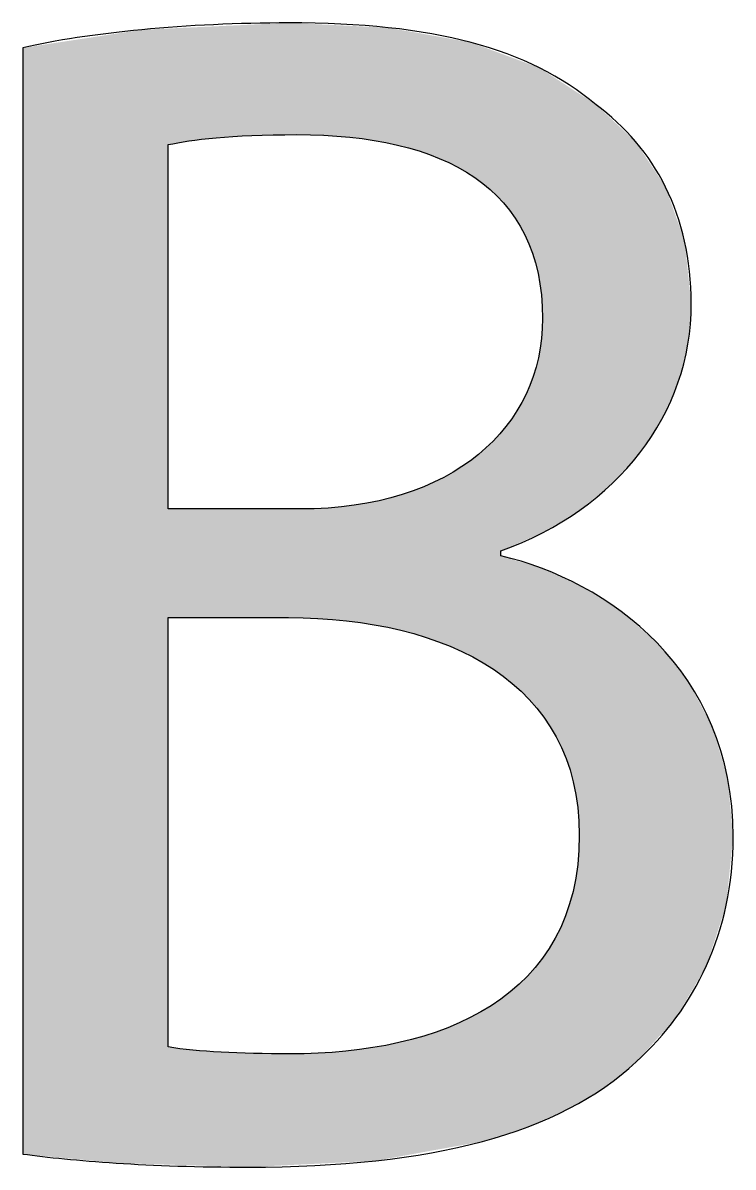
# Model space of a CAD drawing. Extents: x 0 to 360, y -268 to 0.
# Drawn here: x 125.637 to 126.911, y -223.018 to -220.964 of the extents above; entities that cross this region are included whole.
import ezdxf

# ---------------------------------------------------------------- set-up
doc = ezdxf.new("R2010")
doc.units = 0
doc.layers.add('LAYER_1', color=7, linetype='CONTINUOUS')

# ---------------------------------------------------------------- blocks, each defined once
blk = doc.blocks.new('*U439')
at = {"layer": 'LAYER_1', "color": 250}
for points in [[(125.9841, -221.1704), (125.8979, -220.9744), (125.9841, -220.9704)], [(125.9928, -221.1698), (125.9841, -220.9704), (125.9928, -220.97)], [(126.0419, -221.1667), (125.9928, -220.97), (126.0419, -220.9677)], [(126.0481, -221.1663), (126.0419, -220.9677), (126.0481, -220.9674)], [(126.1137, -221.1651), (126.0481, -220.9674), (126.1137, -220.9643)], [(126.1289, -221.1648), (126.1289, -220.965), (126.1348, -221.1651)], [(126.1348, -221.1651), (126.1348, -220.9653), (126.1846, -221.1675)], [(126.1846, -221.1675), (126.1846, -220.9677), (126.2166, -221.169)], [(126.2166, -221.169), (126.2166, -220.9692), (126.218, -221.1691)], [(126.218, -221.1691), (126.218, -220.9693), (126.2236, -221.1694)], [(126.2236, -221.1694), (126.2236, -220.9696), (126.2318, -221.1705)], [(126.2318, -221.1705), (126.2318, -220.97), (126.2675, -221.1752)], [(126.2675, -221.1752), (126.2675, -220.9717), (126.2677, -221.1752)], [(126.2677, -221.1752), (126.2677, -220.9717), (126.2703, -221.1757)], [(126.2703, -221.1757), (126.2703, -220.9718), (126.2762, -221.1769)], [(126.2762, -221.1769), (126.2762, -220.9721), (126.2928, -221.1802)], [(126.2928, -221.1802), (126.2928, -220.9729), (126.309, -221.1834)], [(125.8046, -223.0102), (125.6371, -221.0091), (125.8046, -220.9836)], [(125.8507, -223.0117), (125.8046, -220.9836), (125.8507, -220.9766)], [(125.8046, -223.0102), (125.8046, -220.9836), (125.8507, -223.0117)], [(125.8979, -223.0131), (125.8507, -220.9766), (125.8979, -220.9744)], [(125.8507, -223.0117), (125.8507, -220.9766), (125.8979, -223.0131)], [(126.309, -221.1834), (126.309, -220.9758), (126.3117, -221.1842)], [(126.3117, -221.1842), (126.3117, -220.9763), (126.3155, -221.1852)], [(126.3155, -221.1852), (126.3155, -220.9769), (126.3178, -221.1858)], [(126.3178, -221.1858), (126.3178, -220.9774), (126.348, -221.1942)], [(126.348, -221.1942), (126.348, -220.9827), (126.3565, -221.1973)], [(126.3565, -221.1973), (126.3565, -220.9843), (126.3567, -221.1974)], [(126.3567, -221.1974), (126.3567, -220.9843), (126.361, -221.1989)], [(126.361, -221.1989), (126.361, -220.9851), (126.3842, -221.2075)], [(126.3842, -221.2075), (126.3842, -220.9892), (126.3922, -221.2113)], [(126.3922, -221.2113), (126.3922, -220.9906), (126.3995, -221.2147)], [(126.3995, -221.2147), (126.3995, -220.9919), (126.404, -221.2169)], [(126.404, -221.2169), (126.404, -220.9928), (126.4176, -221.2234)], [(125.6371, -222.9941), (125.6371, -221.0091), (125.8046, -223.0102)], [(126.4176, -221.2234), (126.4176, -220.9952), (126.4249, -221.2278)], [(126.4249, -221.2278), (126.4249, -220.9965), (126.4398, -221.2369)], [(126.4398, -221.2369), (126.4398, -220.9991), (126.4414, -221.2379)], [(126.4414, -221.2379), (126.4414, -220.9994), (126.4443, -221.2396)], [(126.4443, -221.2396), (126.4443, -221.0005), (126.4481, -221.242)], [(126.4481, -221.242), (126.4481, -221.0019), (126.4545, -221.2469)], [(126.4545, -221.2469), (126.4545, -221.0043), (126.4616, -221.2525)], [(126.4616, -221.2525), (126.4616, -221.0069), (126.4755, -221.2633)], [(126.4755, -221.2633), (126.4755, -221.0121), (126.4773, -221.2651)], [(126.4773, -221.2651), (126.4773, -221.0128), (126.4808, -221.2686)], [(126.4808, -221.2686), (126.4808, -221.0141), (126.4815, -221.2693)], [(126.4815, -221.2693), (126.4815, -221.0143), (126.4946, -221.2824)], [(126.4946, -221.2824), (126.4946, -221.0192), (126.4997, -221.2875)], [(126.4997, -221.2875), (126.4997, -221.0211), (126.5039, -221.293)], [(126.5039, -221.293), (126.5039, -221.0227), (126.5117, -221.3031)], [(126.5117, -221.3031), (126.5117, -221.0256), (126.5153, -221.3078)], [(126.5153, -221.3078), (126.5153, -221.0269), (126.5205, -221.3145)], [(126.5205, -221.3145), (126.5205, -221.0288), (126.5237, -221.32)], [(126.5237, -221.32), (126.5237, -221.03), (126.5378, -221.3444)], [(126.5378, -221.3444), (126.5378, -221.0353), (126.54, -221.3497)], [(126.54, -221.3497), (126.54, -221.0361), (126.5425, -221.3559)], [(126.5425, -221.3559), (126.5425, -221.0371), (126.5437, -221.3587)], [(126.5437, -221.3587), (126.5437, -221.0375), (126.5455, -221.3631)], [(126.5455, -221.3631), (126.5455, -221.0382), (126.5515, -221.3774)], [(126.5515, -221.3774), (126.5515, -221.0404), (126.5528, -221.3822)], [(126.5528, -221.3822), (126.5528, -221.0409), (126.5614, -221.4134)], [(126.5614, -221.4134), (126.5614, -221.0441), (126.562, -221.4174)], [(126.562, -221.4174), (126.562, -221.0443), (126.5642, -221.4311)], [(126.5642, -221.4311), (126.5642, -221.0451), (126.5675, -221.4525)], [(126.5675, -221.4525), (126.5675, -221.0473), (126.5676, -221.4551)], [(126.5676, -221.4551), (126.5676, -221.0473), (126.5677, -221.4559)], [(126.5677, -221.4559), (126.5677, -221.0474), (126.5695, -221.4948)], [(126.5695, -221.8792), (126.5677, -221.5308), (126.5695, -221.4948)], [(126.5675, -221.8801), (126.5642, -221.5524), (126.5675, -221.5318)], [(126.5676, -221.88), (126.5675, -221.5318), (126.5676, -221.5311)], [(126.5677, -221.88), (126.5676, -221.5311), (126.5677, -221.5308)], [(126.5614, -221.8827), (126.5528, -221.5988), (126.5614, -221.5678)], [(126.562, -221.8824), (126.5614, -221.5678), (126.562, -221.5655)], [(126.5642, -221.8815), (126.562, -221.5655), (126.5642, -221.5524)], [(126.5515, -221.887), (126.5455, -221.6167), (126.5515, -221.6021)], [(126.5528, -221.8865), (126.5515, -221.6021), (126.5528, -221.5988)], [(126.54, -221.892), (126.5378, -221.6345), (126.54, -221.6305)], [(126.5425, -221.8909), (126.54, -221.6305), (126.5425, -221.6242)], [(126.5437, -221.8904), (126.5425, -221.6242), (126.5437, -221.6213)], [(126.5455, -221.8896), (126.5437, -221.6213), (126.5455, -221.6167)], [(126.5378, -221.893), (126.5237, -221.6605), (126.5378, -221.6345)], [(126.5205, -221.9005), (126.5153, -221.6724), (126.5205, -221.6651)], [(126.5237, -221.8991), (126.5205, -221.6651), (126.5237, -221.6605)], [(126.5039, -221.9077), (126.4997, -221.6935), (126.5039, -221.6887)], [(126.5117, -221.9043), (126.5039, -221.6887), (126.5117, -221.6776)], [(126.5153, -221.9027), (126.5117, -221.6776), (126.5153, -221.6724)], [(126.4946, -222.1341), (126.4815, -221.7141), (126.4946, -221.6992)], [(126.4997, -221.9095), (126.4946, -221.6992), (126.4997, -221.6935)], [(126.4616, -222.1124), (126.4545, -221.7388), (126.4616, -221.7323)], [(126.4755, -222.1207), (126.4616, -221.7323), (126.4755, -221.7197)], [(126.4616, -222.1124), (126.4616, -221.7323), (126.4755, -222.1207)], [(126.4773, -222.1218), (126.4755, -221.7197), (126.4773, -221.718)], [(126.4755, -222.1207), (126.4755, -221.7197), (126.4773, -222.1218)], [(126.4808, -222.1239), (126.4773, -221.718), (126.4808, -221.7148)], [(126.4773, -222.1218), (126.4773, -221.718), (126.4808, -222.1239)], [(126.4815, -222.1243), (126.4808, -221.7148), (126.4815, -221.7141)], [(126.4808, -222.1239), (126.4808, -221.7148), (126.4815, -222.1243)], [(126.4815, -222.1243), (126.4815, -221.7141), (126.4946, -222.1341)], [(126.4398, -222.1), (126.4249, -221.7606), (126.4398, -221.7496)], [(126.4414, -222.1007), (126.4398, -221.7496), (126.4414, -221.7484)], [(126.4398, -222.1), (126.4398, -221.7496), (126.4414, -222.1007)], [(126.4443, -222.1021), (126.4414, -221.7484), (126.4443, -221.7463)], [(126.4414, -222.1007), (126.4414, -221.7484), (126.4443, -222.1021)], [(126.4481, -222.1044), (126.4443, -221.7463), (126.4481, -221.7435)], [(126.4443, -222.1021), (126.4443, -221.7463), (126.4481, -222.1044)], [(126.4545, -222.1081), (126.4481, -221.7435), (126.4545, -221.7388)], [(126.4481, -222.1044), (126.4481, -221.7435), (126.4545, -222.1081)], [(126.4545, -222.1081), (126.4545, -221.7388), (126.4616, -222.1124)], [(126.404, -222.083), (126.3995, -221.7756), (126.404, -221.7729)], [(126.4176, -222.0895), (126.404, -221.7729), (126.4176, -221.7649)], [(126.404, -222.083), (126.404, -221.7729), (126.4176, -222.0895)], [(126.4249, -222.0929), (126.4176, -221.7649), (126.4249, -221.7606)], [(126.4176, -222.0895), (126.4176, -221.7649), (126.4249, -222.0929)], [(126.4249, -222.0929), (126.4249, -221.7606), (126.4398, -222.1)], [(126.361, -222.0671), (126.3567, -221.7965), (126.361, -221.7945)], [(126.3842, -222.0757), (126.361, -221.7945), (126.3842, -221.7836)], [(126.361, -222.0671), (126.361, -221.7945), (126.3842, -222.0757)], [(126.3922, -222.0787), (126.3842, -221.7836), (126.3922, -221.7799)], [(126.3842, -222.0757), (126.3842, -221.7836), (126.3922, -222.0787)], [(126.3995, -222.0813), (126.3922, -221.7799), (126.3995, -221.7756)], [(126.3922, -222.0787), (126.3922, -221.7799), (126.3995, -222.0813)], [(126.3995, -222.0813), (126.3995, -221.7756), (126.404, -222.083)], [(126.309, -222.0528), (126.2928, -221.8173), (126.309, -221.813)], [(126.3117, -222.0534), (126.309, -221.813), (126.3117, -221.8122)], [(126.309, -222.0528), (126.309, -221.813), (126.3117, -222.0534)], [(126.3155, -222.0541), (126.3117, -221.8122), (126.3155, -221.8112)], [(126.3117, -222.0534), (126.3117, -221.8122), (126.3155, -222.0541)], [(126.3178, -222.0548), (126.3155, -221.8112), (126.3178, -221.8106)], [(126.3155, -222.0541), (126.3155, -221.8112), (126.3178, -222.0548)], [(126.348, -222.0634), (126.3178, -221.8106), (126.348, -221.7997)], [(126.3178, -222.0548), (126.3178, -221.8106), (126.348, -222.0634)], [(126.3565, -222.0658), (126.348, -221.7997), (126.3565, -221.7966)], [(126.348, -222.0634), (126.348, -221.7997), (126.3565, -222.0658)], [(126.3567, -222.0658), (126.3565, -221.7966), (126.3567, -221.7965)], [(126.3565, -222.0658), (126.3565, -221.7966), (126.3567, -222.0658)], [(126.3567, -222.0658), (126.3567, -221.7965), (126.361, -222.0671)], [(126.1846, -222.0354), (126.1348, -221.8366), (126.1846, -221.8349)], [(126.2166, -222.0371), (126.1846, -221.8349), (126.2166, -221.8315)], [(126.1846, -222.0354), (126.1846, -221.8349), (126.2166, -222.0371)], [(126.218, -222.0371), (126.2166, -221.8315), (126.218, -221.8314)], [(126.2166, -222.0371), (126.2166, -221.8315), (126.218, -222.0371)], [(126.2236, -222.0379), (126.218, -221.8314), (126.2236, -221.8308)], [(126.218, -222.0371), (126.218, -221.8314), (126.2236, -222.0379)], [(126.2318, -222.0391), (126.2236, -221.8308), (126.2318, -221.8299)], [(126.2236, -222.0379), (126.2236, -221.8308), (126.2318, -222.0391)], [(126.2675, -222.0442), (126.2318, -221.8299), (126.2675, -221.8234)], [(126.2318, -222.0391), (126.2318, -221.8299), (126.2675, -222.0442)], [(126.2677, -222.0442), (126.2675, -221.8234), (126.2677, -221.8233)], [(126.2675, -222.0442), (126.2675, -221.8234), (126.2677, -222.0442)], [(126.2703, -222.0447), (126.2677, -221.8233), (126.2703, -221.8228)], [(126.2677, -222.0442), (126.2677, -221.8233), (126.2703, -222.0447)], [(126.2762, -222.046), (126.2703, -221.8228), (126.2762, -221.8218)], [(126.2703, -222.0447), (126.2703, -221.8228), (126.2762, -222.046)], [(126.2928, -222.0494), (126.2762, -221.8218), (126.2928, -221.8173)], [(126.2762, -222.046), (126.2762, -221.8218), (126.2928, -222.0494)], [(126.2928, -222.0494), (126.2928, -221.8173), (126.309, -222.0528)], [(126.1137, -222.0316), (126.1137, -221.8366), (126.1168, -222.0317)], [(126.1168, -222.0317), (126.1168, -221.8366), (126.1289, -222.0324)], [(126.1289, -222.0324), (126.1289, -221.8366), (126.1348, -222.0327)], [(126.1348, -222.0327), (126.1348, -221.8366), (126.1846, -222.0354)], [(126.4946, -222.1341), (126.4946, -221.9206), (126.4997, -222.1379)], [(126.4997, -222.1379), (126.4997, -221.9222), (126.5039, -222.1411)], [(126.5039, -222.1411), (126.5039, -221.9235), (126.5117, -222.1469)], [(126.5117, -222.1469), (126.5117, -221.9258), (126.5153, -222.1496)], [(126.5153, -222.1496), (126.5153, -221.9269), (126.5205, -222.1545)], [(126.5205, -222.1545), (126.5205, -221.9285), (126.5237, -222.1575)], [(126.5237, -222.1575), (126.5237, -221.9295), (126.5378, -222.1709)], [(126.5378, -222.1709), (126.5378, -221.9338), (126.54, -222.173)], [(126.54, -222.173), (126.54, -221.9344), (126.5425, -222.1754)], [(126.5425, -222.1754), (126.5425, -221.9352), (126.5437, -222.1765)], [(126.5437, -222.1765), (126.5437, -221.9356), (126.5455, -222.1783)], [(126.5455, -222.1783), (126.5455, -221.9361), (126.5515, -222.1855)], [(126.5515, -222.1855), (126.5515, -221.9379), (126.5528, -222.1871)], [(126.5528, -222.1871), (126.5528, -221.9383), (126.5614, -222.1975)], [(126.5614, -222.1975), (126.5614, -221.941), (126.562, -222.1983)], [(126.562, -222.1983), (126.562, -221.9412), (126.5642, -222.2008)], [(126.5642, -222.2008), (126.5642, -221.9418), (126.5675, -222.2049)], [(126.5675, -222.2049), (126.5675, -221.9428), (126.5676, -222.205)], [(126.5676, -222.205), (126.5676, -221.9429), (126.5677, -222.2051)], [(126.5677, -222.2051), (126.5677, -221.9429), (126.5695, -222.2074)], [(126.5695, -222.2074), (126.5695, -221.9437), (126.5695, -222.2074)], [(126.5695, -222.2074), (126.5695, -221.9437), (126.5696, -222.2074)], [(126.5696, -222.2074), (126.5696, -221.9438), (126.5719, -222.2102)], [(126.5719, -222.2102), (126.5719, -221.9448), (126.5924, -222.2429)], [(126.5924, -222.2429), (126.5924, -221.9541), (126.594, -222.2455)], [(126.594, -222.2455), (126.594, -221.9549), (126.6108, -222.282)], [(126.6108, -222.282), (126.6108, -221.9625), (126.6118, -222.2843)], [(126.6118, -222.2843), (126.6118, -221.9629), (126.617, -222.3011)], [(126.617, -222.3011), (126.617, -221.9653), (126.6243, -222.3249)], [(126.6243, -222.3249), (126.6243, -221.9686), (126.6248, -222.3265)], [(126.6248, -222.3265), (126.6248, -221.9689), (126.6326, -222.3715)], [(126.6326, -222.3715), (126.6326, -221.9724), (126.6328, -222.3722)], [(126.6328, -222.3722), (126.6328, -221.9725), (126.6355, -222.4216)], [(126.6355, -222.9015), (126.6328, -222.4719), (126.6355, -222.4216)], [(126.6328, -222.9031), (126.6326, -222.4743), (126.6328, -222.4719)], [(126.6326, -222.9032), (126.6248, -222.5199), (126.6326, -222.4743)], [(126.6243, -222.9082), (126.617, -222.5466), (126.6243, -222.5227)], [(126.6248, -222.9079), (126.6243, -222.5227), (126.6248, -222.5199)], [(126.617, -222.9126), (126.6118, -222.5635), (126.617, -222.5466)], [(126.6108, -222.9154), (126.594, -222.6032), (126.6108, -222.5668)], [(126.6118, -222.9149), (126.6108, -222.5668), (126.6118, -222.5635)], [(126.5924, -222.9235), (126.5719, -222.639), (126.5924, -222.6068)], [(126.594, -222.9228), (126.5924, -222.6068), (126.594, -222.6032)], [(126.5614, -222.9373), (126.5528, -222.6626), (126.5614, -222.6524)], [(126.562, -222.937), (126.5614, -222.6524), (126.562, -222.6516)], [(126.5642, -222.9361), (126.562, -222.6516), (126.5642, -222.6491)], [(126.5675, -222.9346), (126.5642, -222.6491), (126.5675, -222.6452)], [(126.5676, -222.9345), (126.5675, -222.6452), (126.5676, -222.645)], [(126.5677, -222.9345), (126.5676, -222.645), (126.5677, -222.645)], [(126.5695, -222.9337), (126.5677, -222.645), (126.5695, -222.6427)], [(126.5695, -222.9337), (126.5695, -222.6427), (126.5695, -222.6427)], [(126.5696, -222.9337), (126.5695, -222.6427), (126.5696, -222.6427)], [(126.5719, -222.9326), (126.5696, -222.6427), (126.5719, -222.639)], [(126.54, -222.9463), (126.5378, -222.6792), (126.54, -222.6772)], [(126.5425, -222.9455), (126.54, -222.6772), (126.5425, -222.6748)], [(126.5437, -222.9451), (126.5425, -222.6748), (126.5437, -222.6734)], [(126.5455, -222.9443), (126.5437, -222.6734), (126.5455, -222.6712)], [(126.5515, -222.9417), (126.5455, -222.6712), (126.5515, -222.6642)], [(126.5528, -222.9411), (126.5515, -222.6642), (126.5528, -222.6626)], [(126.5205, -222.9526), (126.5153, -222.6999), (126.5205, -222.6951)], [(126.5237, -222.9516), (126.5205, -222.6951), (126.5237, -222.6922)], [(126.5378, -222.947), (126.5237, -222.6922), (126.5378, -222.6792)], [(126.4946, -222.9609), (126.4815, -222.725), (126.4946, -222.7155)], [(126.4997, -222.9593), (126.4946, -222.7155), (126.4997, -222.7119)], [(126.5039, -222.9579), (126.4997, -222.7119), (126.5039, -222.7088)], [(126.5117, -222.9554), (126.5039, -222.7088), (126.5117, -222.7032)], [(126.5153, -222.9542), (126.5117, -222.7032), (126.5153, -222.6999)], [(126.4616, -222.9715), (126.4545, -222.741), (126.4616, -222.737)], [(126.4755, -222.967), (126.4616, -222.737), (126.4755, -222.7291)], [(126.4773, -222.9664), (126.4755, -222.7291), (126.4773, -222.728)], [(126.4808, -222.9653), (126.4773, -222.728), (126.4808, -222.7255)], [(126.4815, -222.9651), (126.4808, -222.7255), (126.4815, -222.725)], [(126.4176, -222.9795), (126.404, -222.7654), (126.4176, -222.7593)], [(126.4249, -222.9781), (126.4176, -222.7593), (126.4249, -222.7561)], [(126.4398, -222.9754), (126.4249, -222.7561), (126.4398, -222.7494)], [(126.4414, -222.9751), (126.4398, -222.7494), (126.4414, -222.7485)], [(126.4443, -222.9746), (126.4414, -222.7485), (126.4443, -222.7468)], [(126.4481, -222.9739), (126.4443, -222.7468), (126.4481, -222.7447)], [(126.4545, -222.9728), (126.4481, -222.7447), (126.4545, -222.741)], [(126.3842, -222.9855), (126.361, -222.7808), (126.3842, -222.7728)], [(126.3922, -222.9841), (126.3842, -222.7728), (126.3922, -222.77)], [(126.3995, -222.9828), (126.3922, -222.77), (126.3995, -222.7674)], [(126.404, -222.9819), (126.3995, -222.7674), (126.404, -222.7654)], [(126.2703, -223.0062), (126.2677, -222.8013), (126.2703, -222.8009)], [(126.2762, -223.0051), (126.2703, -222.8009), (126.2762, -222.7999)], [(126.2928, -223.0021), (126.2762, -222.7999), (126.2928, -222.7973)], [(126.309, -222.9992), (126.2928, -222.7973), (126.309, -222.7946)], [(126.3117, -222.9987), (126.309, -222.7946), (126.3117, -222.7942)], [(126.3155, -222.998), (126.3117, -222.7942), (126.3155, -222.7932)], [(126.3178, -222.9976), (126.3155, -222.7932), (126.3178, -222.7926)], [(126.348, -222.9921), (126.3178, -222.7926), (126.348, -222.7846)], [(126.3565, -222.9905), (126.348, -222.7846), (126.3565, -222.7824)], [(126.3567, -222.9905), (126.3565, -222.7824), (126.3567, -222.7823)], [(126.361, -222.9897), (126.3567, -222.7823), (126.361, -222.7808)], [(125.8979, -223.0131), (125.8979, -222.8019), (125.9841, -223.0158)], [(125.9841, -223.0158), (125.9841, -222.8106), (125.9928, -223.0161)], [(125.9928, -223.0161), (125.9928, -222.8115), (126.0419, -223.0176)], [(126.1289, -223.0132), (126.1168, -222.8143), (126.1289, -222.8137)], [(126.1348, -223.0129), (126.1289, -222.8137), (126.1348, -222.8134)], [(126.1846, -223.0105), (126.1348, -222.8134), (126.1846, -222.811)], [(126.2166, -223.0089), (126.1846, -222.811), (126.2166, -222.8095)], [(126.218, -223.0088), (126.2166, -222.8095), (126.218, -222.8092)], [(126.2236, -223.0085), (126.218, -222.8092), (126.2236, -222.8084)], [(126.2318, -223.0081), (126.2236, -222.8084), (126.2318, -222.807)], [(126.2675, -223.0063), (126.2318, -222.807), (126.2675, -222.8013)], [(126.2677, -223.0063), (126.2675, -222.8013), (126.2677, -222.8013)]]:
    blk.add_solid(points, dxfattribs=at)
at = {"layer": 'LAYER_1', "color": 250, "extrusion": (0, 0, -1)}
for points in [[(-125.9841, -221.1704), (-125.9841, -220.9704), (-125.9928, -221.1698)], [(-125.9928, -221.1698), (-125.9928, -220.97), (-126.0419, -221.1667)], [(-126.0419, -221.1667), (-126.0419, -220.9677), (-126.0481, -221.1663)], [(-126.0481, -221.1663), (-126.0481, -220.9674), (-126.1137, -221.1651)], [(-126.1137, -221.1651), (-126.1137, -220.9643), (-126.1168, -221.165)], [(-126.1168, -221.165), (-126.1137, -220.9643), (-126.1168, -220.9644)], [(-126.1168, -221.165), (-126.1168, -220.9644), (-126.1289, -221.1648)], [(-126.1289, -221.1648), (-126.1168, -220.9644), (-126.1289, -220.965)], [(-126.1348, -221.1651), (-126.1289, -220.965), (-126.1348, -220.9653)], [(-126.1846, -221.1675), (-126.1348, -220.9653), (-126.1846, -220.9677)], [(-126.2166, -221.169), (-126.1846, -220.9677), (-126.2166, -220.9692)], [(-126.218, -221.1691), (-126.2166, -220.9692), (-126.218, -220.9693)], [(-126.2236, -221.1694), (-126.218, -220.9693), (-126.2236, -220.9696)], [(-126.2318, -221.1705), (-126.2236, -220.9696), (-126.2318, -220.97)], [(-126.2675, -221.1752), (-126.2318, -220.97), (-126.2675, -220.9717)], [(-126.2677, -221.1752), (-126.2675, -220.9717), (-126.2677, -220.9717)], [(-126.2703, -221.1757), (-126.2677, -220.9717), (-126.2703, -220.9718)], [(-126.2762, -221.1769), (-126.2703, -220.9718), (-126.2762, -220.9721)], [(-126.2928, -221.1802), (-126.2762, -220.9721), (-126.2928, -220.9729)], [(-126.309, -221.1834), (-126.2928, -220.9729), (-126.309, -220.9758)], [(-125.8979, -221.1827), (-125.8979, -220.9744), (-125.9841, -221.1704)], [(-126.3117, -221.1842), (-126.309, -220.9758), (-126.3117, -220.9763)], [(-126.3155, -221.1852), (-126.3117, -220.9763), (-126.3155, -220.9769)], [(-126.3178, -221.1858), (-126.3155, -220.9769), (-126.3178, -220.9774)], [(-126.348, -221.1942), (-126.3178, -220.9774), (-126.348, -220.9827)], [(-126.3565, -221.1973), (-126.348, -220.9827), (-126.3565, -220.9843)], [(-126.3567, -221.1974), (-126.3565, -220.9843), (-126.3567, -220.9843)], [(-126.361, -221.1989), (-126.3567, -220.9843), (-126.361, -220.9851)], [(-126.3842, -221.2075), (-126.361, -220.9851), (-126.3842, -220.9892)], [(-126.3922, -221.2113), (-126.3842, -220.9892), (-126.3922, -220.9906)], [(-126.3995, -221.2147), (-126.3922, -220.9906), (-126.3995, -220.9919)], [(-126.404, -221.2169), (-126.3995, -220.9919), (-126.404, -220.9928)], [(-126.4176, -221.2234), (-126.404, -220.9928), (-126.4176, -220.9952)], [(-126.4249, -221.2278), (-126.4176, -220.9952), (-126.4249, -220.9965)], [(-126.4398, -221.2369), (-126.4249, -220.9965), (-126.4398, -220.9991)], [(-126.4414, -221.2379), (-126.4398, -220.9991), (-126.4414, -220.9994)], [(-126.4443, -221.2396), (-126.4414, -220.9994), (-126.4443, -221.0005)], [(-126.4481, -221.242), (-126.4443, -221.0005), (-126.4481, -221.0019)], [(-126.4545, -221.2469), (-126.4481, -221.0019), (-126.4545, -221.0043)], [(-126.4616, -221.2525), (-126.4545, -221.0043), (-126.4616, -221.0069)], [(-126.4755, -221.2633), (-126.4616, -221.0069), (-126.4755, -221.0121)], [(-126.4773, -221.2651), (-126.4755, -221.0121), (-126.4773, -221.0128)], [(-126.4808, -221.2686), (-126.4773, -221.0128), (-126.4808, -221.0141)], [(-126.4815, -221.2693), (-126.4808, -221.0141), (-126.4815, -221.0143)], [(-126.4946, -221.2824), (-126.4815, -221.0143), (-126.4946, -221.0192)], [(-126.4997, -221.2875), (-126.4946, -221.0192), (-126.4997, -221.0211)], [(-126.5039, -221.293), (-126.4997, -221.0211), (-126.5039, -221.0227)], [(-126.5117, -221.3031), (-126.5039, -221.0227), (-126.5117, -221.0256)], [(-126.5153, -221.3078), (-126.5117, -221.0256), (-126.5153, -221.0269)], [(-126.5205, -221.3145), (-126.5153, -221.0269), (-126.5205, -221.0288)], [(-126.5237, -221.32), (-126.5205, -221.0288), (-126.5237, -221.03)], [(-126.5378, -221.3444), (-126.5237, -221.03), (-126.5378, -221.0353)], [(-126.54, -221.3497), (-126.5378, -221.0353), (-126.54, -221.0361)], [(-126.5425, -221.3559), (-126.54, -221.0361), (-126.5425, -221.0371)], [(-126.5437, -221.3587), (-126.5425, -221.0371), (-126.5437, -221.0375)], [(-126.5455, -221.3631), (-126.5437, -221.0375), (-126.5455, -221.0382)], [(-126.5515, -221.3774), (-126.5455, -221.0382), (-126.5515, -221.0404)], [(-126.5528, -221.3822), (-126.5515, -221.0404), (-126.5528, -221.0409)], [(-126.5614, -221.4134), (-126.5528, -221.0409), (-126.5614, -221.0441)], [(-126.562, -221.4174), (-126.5614, -221.0441), (-126.562, -221.0443)], [(-126.5642, -221.4311), (-126.562, -221.0443), (-126.5642, -221.0451)], [(-126.5675, -221.4525), (-126.5642, -221.0451), (-126.5675, -221.0473)], [(-126.5676, -221.4551), (-126.5675, -221.0473), (-126.5676, -221.0473)], [(-126.5677, -221.4559), (-126.5676, -221.0473), (-126.5677, -221.0474)], [(-126.5695, -221.4948), (-126.5677, -221.0474), (-126.5695, -221.0486)], [(-126.5695, -221.8792), (-126.5695, -221.0486), (-126.5695, -221.8792)], [(-126.5695, -221.8792), (-126.5695, -221.0486), (-126.5695, -221.0486)], [(-126.5695, -221.8792), (-126.5695, -221.0486), (-126.5696, -221.8792)], [(-126.5696, -221.8792), (-126.5695, -221.0486), (-126.5696, -221.0486)], [(-126.5696, -221.8792), (-126.5696, -221.0486), (-126.5719, -221.8778)], [(-126.5719, -221.8778), (-126.5696, -221.0486), (-126.5719, -221.0501)], [(-126.5719, -221.8778), (-126.5719, -221.0501), (-126.5924, -221.8653)], [(-126.5924, -221.8653), (-126.5719, -221.0501), (-126.5924, -221.0635)], [(-126.5924, -221.8653), (-126.5924, -221.0635), (-126.594, -221.8643)], [(-126.594, -221.8643), (-126.5924, -221.0635), (-126.594, -221.0646)], [(-126.594, -221.8643), (-126.594, -221.0646), (-126.6108, -221.8542)], [(-126.6108, -221.8542), (-126.594, -221.0646), (-126.6108, -221.0754)], [(-126.6108, -221.8542), (-126.6108, -221.0754), (-126.6118, -221.8536)], [(-126.6118, -221.8536), (-126.6108, -221.0754), (-126.6118, -221.0761)], [(-126.6118, -221.8536), (-126.6118, -221.0761), (-126.617, -221.8504)], [(-126.617, -221.8504), (-126.6118, -221.0761), (-126.617, -221.0795)], [(-126.617, -221.8504), (-126.617, -221.0795), (-126.6243, -221.846)], [(-126.6243, -221.846), (-126.617, -221.0795), (-126.6243, -221.0842)], [(-126.6243, -221.846), (-126.6243, -221.0842), (-126.6248, -221.8457)], [(-126.6248, -221.8457), (-126.6243, -221.0842), (-126.6248, -221.0846)], [(-126.6248, -221.8457), (-126.6248, -221.0846), (-126.6326, -221.8409)], [(-126.6326, -221.8409), (-126.6248, -221.0846), (-126.6326, -221.0897)], [(-126.6326, -221.8409), (-126.6326, -221.0897), (-126.6328, -221.8408)], [(-126.6328, -221.8408), (-126.6326, -221.0897), (-126.6328, -221.0898)], [(-126.6328, -221.8408), (-126.6328, -221.0898), (-126.6355, -221.8391)], [(-126.6355, -221.8391), (-126.6328, -221.0898), (-126.6355, -221.0915)], [(-126.6355, -221.8391), (-126.6355, -221.0915), (-126.6366, -221.8385)], [(-126.6366, -221.8385), (-126.6355, -221.0915), (-126.6366, -221.0922)], [(-126.6366, -221.8385), (-126.6366, -221.0922), (-126.6407, -221.8351)], [(-126.6407, -221.8351), (-126.6366, -221.0922), (-126.6407, -221.0949)], [(-126.6407, -221.8351), (-126.6407, -221.0949), (-126.6655, -221.8147)], [(-126.6655, -221.8147), (-126.6407, -221.0949), (-126.6655, -221.1111)], [(-126.6655, -221.8147), (-126.6655, -221.1111), (-126.6815, -221.8015)], [(-126.6815, -221.8015), (-126.6655, -221.1111), (-126.6815, -221.126)], [(-126.6815, -221.8015), (-126.6815, -221.126), (-126.695, -221.7904)], [(-126.695, -221.7904), (-126.6815, -221.126), (-126.695, -221.1386)], [(-126.695, -221.7904), (-126.695, -221.1386), (-126.7108, -221.7729)], [(-126.7108, -221.7729), (-126.695, -221.1386), (-126.7108, -221.1534)], [(-126.7108, -221.7729), (-126.7108, -221.1534), (-126.7364, -221.7445)], [(-126.7364, -221.7445), (-126.7108, -221.1534), (-126.7364, -221.1773)], [(-126.7364, -221.7445), (-126.7364, -221.1773), (-126.7375, -221.7433)], [(-126.7375, -221.7433), (-126.7364, -221.1773), (-126.7375, -221.1789)], [(-126.7375, -221.7433), (-126.7375, -221.1789), (-126.7442, -221.7358)], [(-126.7442, -221.7358), (-126.7375, -221.1789), (-126.7442, -221.1891)], [(-126.7442, -221.7358), (-126.7442, -221.1891), (-126.775, -221.6886)], [(-126.775, -221.6886), (-126.7442, -221.1891), (-126.775, -221.2358)], [(-126.775, -221.6886), (-126.775, -221.2358), (-126.7836, -221.6755)], [(-126.7836, -221.6755), (-126.775, -221.2358), (-126.7836, -221.2489)], [(-126.7836, -221.6755), (-126.7836, -221.2489), (-126.7903, -221.6604)], [(-126.7903, -221.6604), (-126.7836, -221.2489), (-126.7903, -221.259)], [(-126.7903, -221.6604), (-126.7903, -221.259), (-126.8089, -221.6182)], [(-126.8089, -221.6182), (-126.7903, -221.259), (-126.8089, -221.312)], [(-126.8089, -221.6182), (-126.8089, -221.312), (-126.8125, -221.6102)], [(-126.8125, -221.6102), (-126.8089, -221.312), (-126.8125, -221.3221)], [(-126.8125, -221.6102), (-126.8125, -221.3221), (-126.8244, -221.5636)], [(-126.8244, -221.5636), (-126.8125, -221.3221), (-126.8244, -221.356)], [(-126.8244, -221.5636), (-126.8244, -221.356), (-126.8302, -221.5412)], [(-126.8302, -221.5412), (-126.8244, -221.356), (-126.8302, -221.4099)], [(-126.8302, -221.5412), (-126.8302, -221.4099), (-126.8303, -221.5407)], [(-126.8303, -221.5407), (-126.8302, -221.4099), (-126.8303, -221.4111)], [(-126.8303, -221.5407), (-126.8303, -221.4111), (-126.8364, -221.468)], [(-126.5675, -221.8801), (-126.5675, -221.5318), (-126.5676, -221.88)], [(-126.5676, -221.88), (-126.5676, -221.5311), (-126.5677, -221.88)], [(-126.5677, -221.88), (-126.5677, -221.5308), (-126.5695, -221.8792)], [(-126.5614, -221.8827), (-126.5614, -221.5678), (-126.562, -221.8824)], [(-126.562, -221.8824), (-126.562, -221.5655), (-126.5642, -221.8815)], [(-126.5642, -221.8815), (-126.5642, -221.5524), (-126.5675, -221.8801)], [(-126.5515, -221.887), (-126.5515, -221.6021), (-126.5528, -221.8865)], [(-126.5528, -221.8865), (-126.5528, -221.5988), (-126.5614, -221.8827)], [(-126.54, -221.892), (-126.54, -221.6305), (-126.5425, -221.8909)], [(-126.5425, -221.8909), (-126.5425, -221.6242), (-126.5437, -221.8904)], [(-126.5437, -221.8904), (-126.5437, -221.6213), (-126.5455, -221.8896)], [(-126.5455, -221.8896), (-126.5455, -221.6167), (-126.5515, -221.887)], [(-126.5378, -221.893), (-126.5378, -221.6345), (-126.54, -221.892)], [(-126.5205, -221.9005), (-126.5205, -221.6651), (-126.5237, -221.8991)], [(-126.5237, -221.8991), (-126.5237, -221.6605), (-126.5378, -221.893)], [(-126.5039, -221.9077), (-126.5039, -221.6887), (-126.5117, -221.9043)], [(-126.5117, -221.9043), (-126.5117, -221.6776), (-126.5153, -221.9027)], [(-126.5153, -221.9027), (-126.5153, -221.6724), (-126.5205, -221.9005)], [(-126.4946, -221.9117), (-126.4946, -221.6992), (-126.4997, -221.9095)], [(-126.4997, -221.9095), (-126.4997, -221.6935), (-126.5039, -221.9077)], [(-125.8979, -222.0316), (-125.8979, -221.8366), (-125.9841, -222.0316)], [(-125.9841, -222.0316), (-125.8979, -221.8366), (-125.9841, -221.8366)], [(-125.9841, -222.0316), (-125.9841, -221.8366), (-125.9928, -222.0316)], [(-125.9928, -222.0316), (-125.9841, -221.8366), (-125.9928, -221.8366)], [(-125.9928, -222.0316), (-125.9928, -221.8366), (-126.0419, -222.0316)], [(-126.0419, -222.0316), (-125.9928, -221.8366), (-126.0419, -221.8366)], [(-126.0419, -222.0316), (-126.0419, -221.8366), (-126.0481, -222.0316)], [(-126.0481, -222.0316), (-126.0419, -221.8366), (-126.0481, -221.8366)], [(-126.0481, -222.0316), (-126.0481, -221.8366), (-126.1137, -222.0316)], [(-126.1137, -222.0316), (-126.0481, -221.8366), (-126.1137, -221.8366)], [(-126.1168, -222.0317), (-126.1137, -221.8366), (-126.1168, -221.8366)], [(-126.1289, -222.0324), (-126.1168, -221.8366), (-126.1289, -221.8366)], [(-126.1348, -222.0327), (-126.1289, -221.8366), (-126.1348, -221.8366)], [(-126.4997, -222.1379), (-126.4946, -221.9206), (-126.4997, -221.9222)], [(-126.5039, -222.1411), (-126.4997, -221.9222), (-126.5039, -221.9235)], [(-126.5117, -222.1469), (-126.5039, -221.9235), (-126.5117, -221.9258)], [(-126.5153, -222.1496), (-126.5117, -221.9258), (-126.5153, -221.9269)], [(-126.5205, -222.1545), (-126.5153, -221.9269), (-126.5205, -221.9285)], [(-126.5237, -222.1575), (-126.5205, -221.9285), (-126.5237, -221.9295)], [(-126.5378, -222.1709), (-126.5237, -221.9295), (-126.5378, -221.9338)], [(-126.54, -222.173), (-126.5378, -221.9338), (-126.54, -221.9344)], [(-126.5425, -222.1754), (-126.54, -221.9344), (-126.5425, -221.9352)], [(-126.5437, -222.1765), (-126.5425, -221.9352), (-126.5437, -221.9356)], [(-126.5455, -222.1783), (-126.5437, -221.9356), (-126.5455, -221.9361)], [(-126.5515, -222.1855), (-126.5455, -221.9361), (-126.5515, -221.9379)], [(-126.5528, -222.1871), (-126.5515, -221.9379), (-126.5528, -221.9383)], [(-126.5614, -222.1975), (-126.5528, -221.9383), (-126.5614, -221.941)], [(-126.562, -222.1983), (-126.5614, -221.941), (-126.562, -221.9412)], [(-126.5642, -222.2008), (-126.562, -221.9412), (-126.5642, -221.9418)], [(-126.5675, -222.2049), (-126.5642, -221.9418), (-126.5675, -221.9428)], [(-126.5676, -222.205), (-126.5675, -221.9428), (-126.5676, -221.9429)], [(-126.5677, -222.2051), (-126.5676, -221.9429), (-126.5677, -221.9429)], [(-126.5695, -222.2074), (-126.5677, -221.9429), (-126.5695, -221.9437)], [(-126.5695, -222.2074), (-126.5695, -221.9437), (-126.5695, -221.9437)], [(-126.5696, -222.2074), (-126.5695, -221.9437), (-126.5696, -221.9438)], [(-126.5719, -222.2102), (-126.5696, -221.9438), (-126.5719, -221.9448)], [(-126.5924, -222.2429), (-126.5719, -221.9448), (-126.5924, -221.9541)], [(-126.594, -222.2455), (-126.5924, -221.9541), (-126.594, -221.9549)], [(-126.6108, -222.282), (-126.594, -221.9549), (-126.6108, -221.9625)], [(-126.6118, -222.2843), (-126.6108, -221.9625), (-126.6118, -221.9629)], [(-126.617, -222.3011), (-126.6118, -221.9629), (-126.617, -221.9653)], [(-126.6243, -222.3249), (-126.617, -221.9653), (-126.6243, -221.9686)], [(-126.6248, -222.3265), (-126.6243, -221.9686), (-126.6248, -221.9689)], [(-126.6326, -222.3715), (-126.6248, -221.9689), (-126.6326, -221.9724)], [(-126.6328, -222.3722), (-126.6326, -221.9724), (-126.6328, -221.9725)], [(-126.6355, -222.4216), (-126.6328, -221.9725), (-126.6355, -221.9737)], [(-126.6355, -222.9015), (-126.6355, -221.9737), (-126.6366, -222.9008)], [(-126.6366, -222.9008), (-126.6355, -221.9737), (-126.6366, -221.9742)], [(-126.6366, -222.9008), (-126.6366, -221.9742), (-126.6407, -222.8984)], [(-126.6407, -222.8984), (-126.6366, -221.9742), (-126.6407, -221.9761)], [(-126.6407, -222.8984), (-126.6407, -221.9761), (-126.6655, -222.8835)], [(-126.6655, -222.8835), (-126.6407, -221.9761), (-126.6655, -221.9918)], [(-126.6655, -222.8835), (-126.6655, -221.9918), (-126.6815, -222.8739)], [(-126.6815, -222.8739), (-126.6655, -221.9918), (-126.6815, -222.002)], [(-126.6815, -222.8739), (-126.6815, -222.002), (-126.695, -222.863)], [(-126.695, -222.863), (-126.6815, -222.002), (-126.695, -222.0106)], [(-126.695, -222.863), (-126.695, -222.0106), (-126.7108, -222.8503)], [(-126.7108, -222.8503), (-126.695, -222.0106), (-126.7108, -222.0207)], [(-126.7108, -222.8503), (-126.7108, -222.0207), (-126.7364, -222.8296)], [(-126.7364, -222.8296), (-126.7108, -222.0207), (-126.7364, -222.0431)], [(-126.7364, -222.8296), (-126.7364, -222.0431), (-126.7375, -222.8288)], [(-126.7375, -222.8288), (-126.7364, -222.0431), (-126.7375, -222.044)], [(-126.7375, -222.8288), (-126.7375, -222.044), (-126.7442, -222.8213)], [(-126.7442, -222.8213), (-126.7375, -222.044), (-126.7442, -222.0499)], [(-126.7442, -222.8213), (-126.7442, -222.0499), (-126.775, -222.7872)], [(-126.775, -222.7872), (-126.7442, -222.0499), (-126.775, -222.0769)], [(-126.775, -222.7872), (-126.775, -222.0769), (-126.7836, -222.7777)], [(-126.7836, -222.7777), (-126.775, -222.0769), (-126.7836, -222.0875)], [(-126.7836, -222.7777), (-126.7836, -222.0875), (-126.7903, -222.7703)], [(-126.7903, -222.7703), (-126.7836, -222.0875), (-126.7903, -222.0957)], [(-126.7903, -222.7703), (-126.7903, -222.0957), (-126.8089, -222.7496)], [(-126.8089, -222.7496), (-126.7903, -222.0957), (-126.8089, -222.1188)], [(-126.8089, -222.7496), (-126.8089, -222.1188), (-126.8125, -222.7435)], [(-126.8125, -222.7435), (-126.8089, -222.1188), (-126.8125, -222.1232)], [(-126.8125, -222.7435), (-126.8125, -222.1232), (-126.8244, -222.7231)], [(-126.8244, -222.7231), (-126.8125, -222.1232), (-126.8244, -222.1379)], [(-126.8244, -222.7231), (-126.8244, -222.1379), (-126.8302, -222.7133)], [(-126.8302, -222.7133), (-126.8244, -222.1379), (-126.8302, -222.1451)], [(-126.8302, -222.7133), (-126.8302, -222.1451), (-126.8303, -222.7131)], [(-126.8303, -222.7131), (-126.8302, -222.1451), (-126.8303, -222.1453)], [(-126.8303, -222.7131), (-126.8303, -222.1453), (-126.8364, -222.7027)], [(-126.8364, -222.7027), (-126.8303, -222.1453), (-126.8364, -222.1566)], [(-126.8364, -222.7027), (-126.8364, -222.1566), (-126.8638, -222.6557)], [(-126.8638, -222.6557), (-126.8364, -222.1566), (-126.8638, -222.2078)], [(-126.8638, -222.6557), (-126.8638, -222.2078), (-126.8733, -222.6265)], [(-126.8733, -222.6265), (-126.8638, -222.2078), (-126.8733, -222.2255)], [(-126.8733, -222.6265), (-126.8733, -222.2255), (-126.899, -222.5473)], [(-126.899, -222.5473), (-126.8733, -222.2255), (-126.899, -222.3106)], [(-126.899, -222.5473), (-126.899, -222.3106), (-126.9014, -222.5237)], [(-126.9014, -222.5237), (-126.899, -222.3106), (-126.9014, -222.3185)], [(-126.9014, -222.5237), (-126.9014, -222.3185), (-126.9115, -222.4243)], [(-126.6328, -222.9031), (-126.6328, -222.4719), (-126.6355, -222.9015)], [(-126.6326, -222.9032), (-126.6326, -222.4743), (-126.6328, -222.9031)], [(-126.6243, -222.9082), (-126.6243, -222.5227), (-126.6248, -222.9079)], [(-126.6248, -222.9079), (-126.6248, -222.5199), (-126.6326, -222.9032)], [(-126.617, -222.9126), (-126.617, -222.5466), (-126.6243, -222.9082)], [(-126.6108, -222.9154), (-126.6108, -222.5668), (-126.6118, -222.9149)], [(-126.6118, -222.9149), (-126.6118, -222.5635), (-126.617, -222.9126)], [(-126.5924, -222.9235), (-126.5924, -222.6068), (-126.594, -222.9228)], [(-126.594, -222.9228), (-126.594, -222.6032), (-126.6108, -222.9154)], [(-126.5614, -222.9373), (-126.5614, -222.6524), (-126.562, -222.937)], [(-126.562, -222.937), (-126.562, -222.6516), (-126.5642, -222.9361)], [(-126.5642, -222.9361), (-126.5642, -222.6491), (-126.5675, -222.9346)], [(-126.5675, -222.9346), (-126.5675, -222.6452), (-126.5676, -222.9345)], [(-126.5676, -222.9345), (-126.5676, -222.645), (-126.5677, -222.9345)], [(-126.5677, -222.9345), (-126.5677, -222.645), (-126.5695, -222.9337)], [(-126.5695, -222.9337), (-126.5695, -222.6427), (-126.5695, -222.9337)], [(-126.5695, -222.9337), (-126.5695, -222.6427), (-126.5696, -222.9337)], [(-126.5696, -222.9337), (-126.5696, -222.6427), (-126.5719, -222.9326)], [(-126.5719, -222.9326), (-126.5719, -222.639), (-126.5924, -222.9235)], [(-126.54, -222.9463), (-126.54, -222.6772), (-126.5425, -222.9455)], [(-126.5425, -222.9455), (-126.5425, -222.6748), (-126.5437, -222.9451)], [(-126.5437, -222.9451), (-126.5437, -222.6734), (-126.5455, -222.9443)], [(-126.5455, -222.9443), (-126.5455, -222.6712), (-126.5515, -222.9417)], [(-126.5515, -222.9417), (-126.5515, -222.6642), (-126.5528, -222.9411)], [(-126.5528, -222.9411), (-126.5528, -222.6626), (-126.5614, -222.9373)], [(-126.5205, -222.9526), (-126.5205, -222.6951), (-126.5237, -222.9516)], [(-126.5237, -222.9516), (-126.5237, -222.6922), (-126.5378, -222.947)], [(-126.5378, -222.947), (-126.5378, -222.6792), (-126.54, -222.9463)], [(-126.4946, -222.9609), (-126.4946, -222.7155), (-126.4997, -222.9593)], [(-126.4997, -222.9593), (-126.4997, -222.7119), (-126.5039, -222.9579)], [(-126.5039, -222.9579), (-126.5039, -222.7088), (-126.5117, -222.9554)], [(-126.5117, -222.9554), (-126.5117, -222.7032), (-126.5153, -222.9542)], [(-126.5153, -222.9542), (-126.5153, -222.6999), (-126.5205, -222.9526)], [(-126.4616, -222.9715), (-126.4616, -222.737), (-126.4755, -222.967)], [(-126.4755, -222.967), (-126.4755, -222.7291), (-126.4773, -222.9664)], [(-126.4773, -222.9664), (-126.4773, -222.728), (-126.4808, -222.9653)], [(-126.4808, -222.9653), (-126.4808, -222.7255), (-126.4815, -222.9651)], [(-126.4815, -222.9651), (-126.4815, -222.725), (-126.4946, -222.9609)], [(-126.4176, -222.9795), (-126.4176, -222.7593), (-126.4249, -222.9781)], [(-126.4249, -222.9781), (-126.4249, -222.7561), (-126.4398, -222.9754)], [(-126.4398, -222.9754), (-126.4398, -222.7494), (-126.4414, -222.9751)], [(-126.4414, -222.9751), (-126.4414, -222.7485), (-126.4443, -222.9746)], [(-126.4443, -222.9746), (-126.4443, -222.7468), (-126.4481, -222.9739)], [(-126.4481, -222.9739), (-126.4481, -222.7447), (-126.4545, -222.9728)], [(-126.4545, -222.9728), (-126.4545, -222.741), (-126.4616, -222.9715)], [(-126.3842, -222.9855), (-126.3842, -222.7728), (-126.3922, -222.9841)], [(-126.3922, -222.9841), (-126.3922, -222.77), (-126.3995, -222.9828)], [(-126.3995, -222.9828), (-126.3995, -222.7674), (-126.404, -222.9819)], [(-126.404, -222.9819), (-126.404, -222.7654), (-126.4176, -222.9795)], [(-126.2703, -223.0062), (-126.2703, -222.8009), (-126.2762, -223.0051)], [(-126.2762, -223.0051), (-126.2762, -222.7999), (-126.2928, -223.0021)], [(-126.2928, -223.0021), (-126.2928, -222.7973), (-126.309, -222.9992)], [(-126.309, -222.9992), (-126.309, -222.7946), (-126.3117, -222.9987)], [(-126.3117, -222.9987), (-126.3117, -222.7942), (-126.3155, -222.998)], [(-126.3155, -222.998), (-126.3155, -222.7932), (-126.3178, -222.9976)], [(-126.3178, -222.9976), (-126.3178, -222.7926), (-126.348, -222.9921)], [(-126.348, -222.9921), (-126.348, -222.7846), (-126.3565, -222.9905)], [(-126.3565, -222.9905), (-126.3565, -222.7824), (-126.3567, -222.9905)], [(-126.3567, -222.9905), (-126.3567, -222.7823), (-126.361, -222.9897)], [(-126.361, -222.9897), (-126.361, -222.7808), (-126.3842, -222.9855)], [(-125.9841, -223.0158), (-125.8979, -222.8019), (-125.9841, -222.8106)], [(-125.9928, -223.0161), (-125.9841, -222.8106), (-125.9928, -222.8115)], [(-126.0419, -223.0176), (-125.9928, -222.8115), (-126.0419, -222.8126)], [(-126.0419, -223.0176), (-126.0419, -222.8126), (-126.0481, -223.0173)], [(-126.0481, -223.0173), (-126.0419, -222.8126), (-126.0481, -222.8127)], [(-126.0481, -223.0173), (-126.0481, -222.8127), (-126.1137, -223.014)], [(-126.1137, -223.014), (-126.0481, -222.8127), (-126.1137, -222.8142)], [(-126.1137, -223.014), (-126.1137, -222.8142), (-126.1168, -223.0138)], [(-126.1168, -223.0138), (-126.1137, -222.8142), (-126.1168, -222.8143)], [(-126.1168, -223.0138), (-126.1168, -222.8143), (-126.1289, -223.0132)], [(-126.1289, -223.0132), (-126.1289, -222.8137), (-126.1348, -223.0129)], [(-126.1348, -223.0129), (-126.1348, -222.8134), (-126.1846, -223.0105)], [(-126.1846, -223.0105), (-126.1846, -222.811), (-126.2166, -223.0089)], [(-126.2166, -223.0089), (-126.2166, -222.8095), (-126.218, -223.0088)], [(-126.218, -223.0088), (-126.218, -222.8092), (-126.2236, -223.0085)], [(-126.2236, -223.0085), (-126.2236, -222.8084), (-126.2318, -223.0081)], [(-126.2318, -223.0081), (-126.2318, -222.807), (-126.2675, -223.0063)], [(-126.2675, -223.0063), (-126.2675, -222.8013), (-126.2677, -223.0063)], [(-126.2677, -223.0063), (-126.2677, -222.8013), (-126.2703, -223.0062)]]:
    blk.add_solid(points, dxfattribs=at)
blk = doc.blocks.new('BLOCK_54')
at = {"layer": 'LAYER_1'}
for points, knots in [([(125.6371, -221.0091), (125.751, -220.9822), (125.9339, -220.9643), (126.1137, -220.9643), (126.3747, -220.9643), (126.5427, -221.0091), (126.6655, -221.1111), (126.7704, -221.1889), (126.8364, -221.3088), (126.8364, -221.468), (126.8364, -221.6657), (126.7046, -221.8366), (126.4946, -221.9117), (126.4946, -221.9117), (126.4946, -221.9206), (126.4946, -221.9206), (126.6865, -221.9654), (126.9115, -222.1246), (126.9115, -222.4243), (126.9115, -222.598), (126.8424, -222.733), (126.7375, -222.8288), (126.5995, -222.9576), (126.3716, -223.0176), (126.0419, -223.0176), (125.8619, -223.0176), (125.7241, -223.0059), (125.6371, -222.9941), (125.6371, -222.9941), (125.6371, -221.0091), (125.6371, -221.0091)], [0, 0, 0, 0, 1, 1, 1, 2, 2, 2, 3, 3, 3, 4, 4, 4, 5, 5, 5, 6, 6, 6, 7, 7, 7, 8, 8, 8, 9, 9, 9, 10, 10, 10, 10]), ([(125.8979, -221.8366), (125.8979, -221.8366), (126.1348, -221.8366), (126.1348, -221.8366), (126.4076, -221.8366), (126.5695, -221.6898), (126.5695, -221.4948), (126.5695, -221.2606), (126.3926, -221.1648), (126.1289, -221.1648), (126.0088, -221.1648), (125.9399, -221.1738), (125.8979, -221.1827), (125.8979, -221.1827), (125.8979, -221.8366), (125.8979, -221.8366)], [0, 0, 0, 0, 1, 1, 1, 2, 2, 2, 3, 3, 3, 4, 4, 4, 5, 5, 5, 5]), ([(125.8979, -222.8019), (125.952, -222.8109), (126.0238, -222.8143), (126.1168, -222.8143), (126.3866, -222.8143), (126.6355, -222.7151), (126.6355, -222.4216), (126.6355, -222.1487), (126.3987, -222.0316), (126.1137, -222.0316), (126.1137, -222.0316), (125.8979, -222.0316), (125.8979, -222.0316), (125.8979, -222.0316), (125.8979, -222.8019), (125.8979, -222.8019)], [0, 0, 0, 0, 1, 1, 1, 2, 2, 2, 3, 3, 3, 4, 4, 4, 5, 5, 5, 5])]:
    blk.add_open_spline(points, degree=3, knots=knots, dxfattribs=at)
at = {"layer": 'LAYER_1', "color": 250}
blk.add_blockref('*U439', (0, 0), dxfattribs=at)
blk = doc.blocks.new('BLOCK_20')
at = {"layer": 'LAYER_1'}
blk.add_blockref('BLOCK_54', (0, 0), dxfattribs=at)
blk = doc.blocks.new('BLOCK_17')
at = {"layer": 'LAYER_1'}
blk.add_blockref('BLOCK_20', (0, 0), dxfattribs=at)

msp = doc.modelspace()

# ---------------------------------------------------------------- block references
at = {"layer": 'LAYER_1'}
msp.add_blockref('BLOCK_17', (0, 0), dxfattribs=at)

doc.saveas('drawing.dxf')
